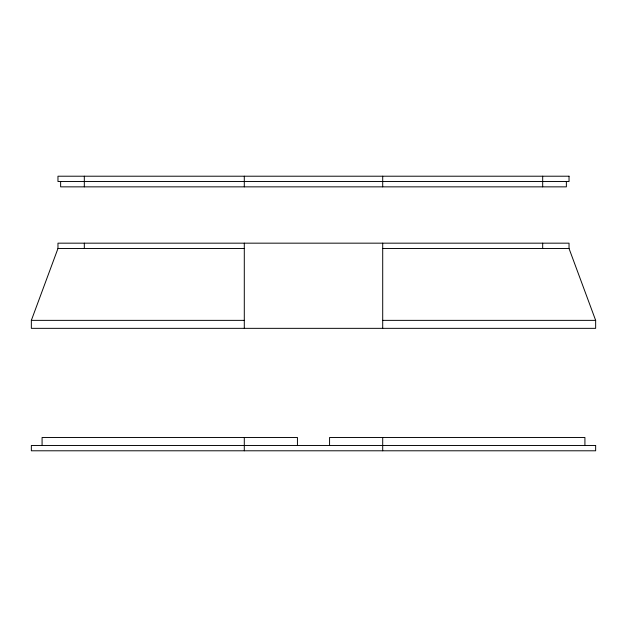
<?xml version="1.0" encoding="UTF-8"?>
<svg xmlns="http://www.w3.org/2000/svg" width="627" height="627" viewBox="0 0 627 627"><rect width="100%" height="100%" fill="white"/><g stroke="black" fill="none" stroke-linecap="round" stroke-linejoin="round"><path stroke-width="0.94" d="M31.35 320.366L57.966 248.496L57.966 243.166L569.034 243.166L569.034 248.496L595.65 320.366L595.65 328.344L31.35 328.344L31.35 320.366L244.295 320.366M57.966 248.496L244.295 248.496M382.705 248.496L569.034 248.496M382.705 320.366L595.65 320.366M584.92 445.468L584.92 437.481L329.567 437.481L329.567 445.468M566.369 181.532L566.369 186.854L60.631 186.854L60.631 181.532M542.684 176.211L542.684 186.854M542.684 243.166L542.684 248.496M382.705 176.211L382.705 186.854M382.705 243.166L382.705 328.344M382.705 437.481L382.705 450.789M297.433 445.468L297.433 437.481L42.08 437.481L42.08 445.468M244.295 176.211L244.295 186.854M244.295 243.166L244.295 328.344M244.295 437.481L244.295 450.789M84.316 176.211L84.316 186.854M84.316 243.166L84.316 248.496M569.034 176.211L57.966 176.211L57.966 181.532L569.034 181.532L569.034 176.211M595.65 445.468L31.35 445.468L31.35 450.789L595.65 450.789L595.65 445.468"/></g></svg>
